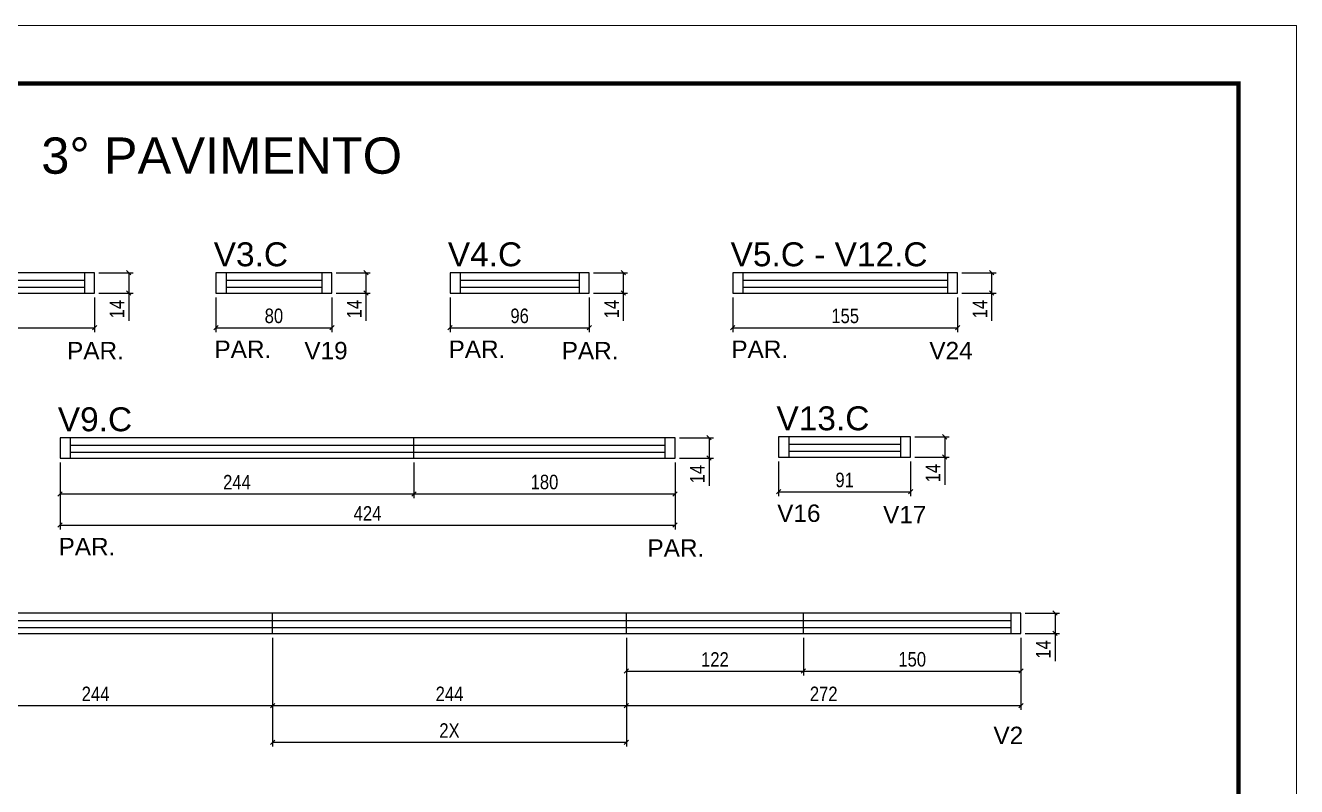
# Model space of a CAD drawing. Extents: x 2489 to 8743, y 745 to 4092.
# Drawn here: x 4697 to 5573, y 2419 to 2944 of the extents above; entities that cross this region are included whole.
import ezdxf

# ---------------------------------------------------------------- set-up
doc = ezdxf.new("R2010")
doc.units = 0
doc.linetypes.add('DASHED', pattern=[0.75, 0.5, -0.25])
for name, color, linetype in [('5', 5, 'Continuous'), ('COTA', 241, 'Continuous'), ('NOMENCLATURA', 7, 'Continuous'), ('Painéis', 200, 'Continuous'), ('SARR_2.2x7', 40, 'Continuous'), ('SARR_EDITAR', 141, 'Continuous')]:
    doc.layers.add(name, color=color, linetype=linetype)
doc.layers.add('Folhas', color=255, linetype='Continuous', lineweight=9)
doc.layers.add('SARRAFO DE PRESSAO', color=251, linetype='DASHED', lineweight=9)
doc.styles.add('ARIAL', font='arial.ttf')
doc.styles.add('COTA TECNICA', font='techl___.ttf', dxfattribs={"height": 10})
doc.styles.add('COTA TECNICA-50', font='techl___.ttf', dxfattribs={"height": 10})
doc.styles.get("Standard").update_dxf_attribs({"font": 'arial.ttf'})
doc.dimstyles.new('COTA PAINEL-50', dxfattribs={"dimtxt": 10, "dimasz": 3, "dimexe": 3, "dimexo": 3, "dimgap": 3, "dimtad": 1, "dimdec": 1, "dimzin": 12, "dimdsep": 46, "dimtxsty": 'COTA TECNICA-50', "dimblk1": 'OBLIQUE', "dimblk2": 'OBLIQUE', "dimsah": 1, "dimcen": 0.9, "dimclrd": 4, "dimclre": 4, "dimclrt": 240, "dimadec": 1, "dimazin": 3, "dimtfac": 1, "dimtdec": 1, "dimtmove": 0, "dimatfit": 3, "dimfxl": 1, "dimtolj": 1, "dimtzin": 12, "dimarcsym": 0})
doc.dimstyles.new('PAINEL', dxfattribs={"dimtxt": 10, "dimasz": 3, "dimexe": 3, "dimexo": 3, "dimgap": 3, "dimtad": 1, "dimdec": 1, "dimzin": 12, "dimdsep": 46, "dimtxsty": 'COTA TECNICA', "dimblk1": 'OBLIQUE', "dimblk2": 'OBLIQUE', "dimsah": 1, "dimcen": 0.9, "dimclrd": 4, "dimclre": 4, "dimclrt": 240, "dimadec": 1, "dimazin": 3, "dimtfac": 1, "dimtdec": 1, "dimtmove": 0, "dimatfit": 3, "dimfxl": 1, "dimtolj": 1, "dimtzin": 12, "dimarcsym": 0})

# ---------------------------------------------------------------- blocks, each defined once
blk = doc.blocks.new('9999999999')
at = {"layer": 'Folhas'}
blk.add_lwpolyline([(98138.98, 34190.21), (99623.98, 34190.21), (99623.98, 35240.21), (98138.98, 35240.21)], close=True, dxfattribs=at)
at = {"layer": 'Folhas', "color": 30, "const_width": 3}
blk.add_lwpolyline([(98213.98, 34230.21), (99583.98, 34230.21), (99583.98, 35200.21), (98213.98, 35200.21)], close=True, dxfattribs=at)
blk = doc.blocks.new('_Oblique')
at = {"color": 0, "linetype": 'ByBlock', "lineweight": -2}
blk.add_line((-0.5, -0.5), (0.5, 0.5), dxfattribs=at)
blk = doc.blocks.new('*D110')
at = {"layer": 'COTA', "color": 4, "linetype": 'ByBlock', "lineweight": -2, "transparency": 16777216}
for p, q in [((4508.34, 2755.89), (4508.34, 2732.01)), ((4744.34, 2755.89), (4744.34, 2732.01)), ((4508.34, 2735.01), (4744.34, 2735.01))]:
    blk.add_line(p, q, dxfattribs=at)
at = {"layer": 'Defpoints', "color": 0, "linetype": 'ByBlock', "transparency": 16777216}
for p in [(4508.34, 2758.89), (4744.34, 2758.89), (4744.34, 2735.01)]:
    blk.add_point(p, dxfattribs=at)
at = {"layer": 'COTA', "color": 4, "linetype": 'ByBlock', "lineweight": -2, "transparency": 16777216, "xscale": 3, "yscale": 3, "zscale": 3, "rotation": 180}
blk.add_blockref('_Oblique', (4508.34, 2735.01), dxfattribs=at)
at = {"layer": 'COTA', "color": 4, "linetype": 'ByBlock', "lineweight": -2, "transparency": 16777216, "xscale": 3, "yscale": 3, "zscale": 3}
blk.add_blockref('_Oblique', (4744.34, 2735.01), dxfattribs=at)
at = {"layer": 'COTA', "color": 240, "linetype": 'ByBlock', "transparency": 16777216, "insert": (4626.34, 2743.23), "char_height": 10, "attachment_point": 5, "style": 'COTA TECNICA-50'}
blk.add_mtext('\\A1;236', dxfattribs=at)
blk = doc.blocks.new('*D111')
at = {"layer": 'COTA', "color": 4, "lineweight": -2, "transparency": 16777216}
for p, q in [((4747.34, 2772.89), (4770.82, 2772.89)), ((4767.82, 2772.89), (4767.82, 2758.89)), ((4747.34, 2758.89), (4770.82, 2758.89)), ((4767.82, 2758.89), (4767.82, 2739.78))]:
    blk.add_line(p, q, dxfattribs=at)
at = {"layer": 'Defpoints', "color": 0, "transparency": 16777216}
for p in [(4744.34, 2772.89), (4744.34, 2758.89), (4767.82, 2758.89)]:
    blk.add_point(p, dxfattribs=at)
at = {"layer": 'COTA', "color": 4, "lineweight": -2, "transparency": 16777216, "xscale": 3, "yscale": 3, "zscale": 3}
for p, rotation in [((4767.82, 2772.89), 90), ((4767.82, 2758.89), 270)]:
    blk.add_blockref('_Oblique', p, dxfattribs=dict(at, rotation=rotation))
at = {"layer": 'COTA', "color": 240, "transparency": 16777216, "insert": (4759.74, 2747.83), "char_height": 10, "attachment_point": 5, "rotation": 90, "style": 'COTA TECNICA'}
blk.add_mtext('\\A1;14', dxfattribs=at)
blk = doc.blocks.new('*D112')
at = {"layer": 'COTA', "color": 4, "linetype": 'ByBlock', "lineweight": -2, "transparency": 16777216}
for p, q in [((4827.93, 2755.89), (4827.93, 2732.01)), ((4907.93, 2755.89), (4907.93, 2732.01)), ((4827.93, 2735.01), (4907.93, 2735.01))]:
    blk.add_line(p, q, dxfattribs=at)
at = {"layer": 'Defpoints', "color": 0, "linetype": 'ByBlock', "transparency": 16777216}
for p in [(4827.93, 2758.89), (4907.93, 2758.89), (4907.93, 2735.01)]:
    blk.add_point(p, dxfattribs=at)
at = {"layer": 'COTA', "color": 4, "linetype": 'ByBlock', "lineweight": -2, "transparency": 16777216, "xscale": 3, "yscale": 3, "zscale": 3, "rotation": 180}
blk.add_blockref('_Oblique', (4827.93, 2735.01), dxfattribs=at)
at = {"layer": 'COTA', "color": 4, "linetype": 'ByBlock', "lineweight": -2, "transparency": 16777216, "xscale": 3, "yscale": 3, "zscale": 3}
blk.add_blockref('_Oblique', (4907.93, 2735.01), dxfattribs=at)
at = {"layer": 'COTA', "color": 240, "linetype": 'ByBlock', "transparency": 16777216, "insert": (4867.93, 2743.14), "char_height": 10, "attachment_point": 5, "style": 'COTA TECNICA-50'}
blk.add_mtext('\\A1;80', dxfattribs=at)
blk = doc.blocks.new('*D113')
at = {"layer": 'COTA', "color": 4, "lineweight": -2, "transparency": 16777216}
for p, q in [((4910.93, 2772.89), (4934.4, 2772.89)), ((4931.4, 2772.89), (4931.4, 2758.89)), ((4910.93, 2758.89), (4934.4, 2758.89)), ((4931.4, 2758.89), (4931.4, 2739.78))]:
    blk.add_line(p, q, dxfattribs=at)
at = {"layer": 'Defpoints', "color": 0, "transparency": 16777216}
for p in [(4907.93, 2772.89), (4907.93, 2758.89), (4931.4, 2758.89)]:
    blk.add_point(p, dxfattribs=at)
at = {"layer": 'COTA', "color": 4, "lineweight": -2, "transparency": 16777216, "xscale": 3, "yscale": 3, "zscale": 3}
for p, rotation in [((4931.4, 2772.89), 90), ((4931.4, 2758.89), 270)]:
    blk.add_blockref('_Oblique', p, dxfattribs=dict(at, rotation=rotation))
at = {"layer": 'COTA', "color": 240, "transparency": 16777216, "insert": (4923.33, 2747.83), "char_height": 10, "attachment_point": 5, "rotation": 90, "style": 'COTA TECNICA'}
blk.add_mtext('\\A1;14', dxfattribs=at)
blk = doc.blocks.new('*D130')
at = {"layer": 'COTA', "color": 4, "linetype": 'ByBlock', "lineweight": -2, "transparency": 16777216}
for p, q in [((4989.34, 2755.89), (4989.34, 2732.01)), ((5085.34, 2755.89), (5085.34, 2732.01)), ((4989.34, 2735.01), (5085.34, 2735.01))]:
    blk.add_line(p, q, dxfattribs=at)
at = {"layer": 'Defpoints', "color": 0, "linetype": 'ByBlock', "transparency": 16777216}
for p in [(4989.34, 2758.89), (5085.34, 2758.89), (5085.34, 2735.01)]:
    blk.add_point(p, dxfattribs=at)
at = {"layer": 'COTA', "color": 4, "linetype": 'ByBlock', "lineweight": -2, "transparency": 16777216, "xscale": 3, "yscale": 3, "zscale": 3, "rotation": 180}
blk.add_blockref('_Oblique', (4989.34, 2735.01), dxfattribs=at)
at = {"layer": 'COTA', "color": 4, "linetype": 'ByBlock', "lineweight": -2, "transparency": 16777216, "xscale": 3, "yscale": 3, "zscale": 3}
blk.add_blockref('_Oblique', (5085.34, 2735.01), dxfattribs=at)
at = {"layer": 'COTA', "color": 240, "linetype": 'ByBlock', "transparency": 16777216, "insert": (5037.34, 2743.15), "char_height": 10, "attachment_point": 5, "style": 'COTA TECNICA-50'}
blk.add_mtext('\\A1;96', dxfattribs=at)
blk = doc.blocks.new('*D131')
at = {"layer": 'COTA', "color": 4, "lineweight": -2, "transparency": 16777216}
for p, q in [((5088.34, 2772.89), (5111.81, 2772.89)), ((5108.81, 2772.89), (5108.81, 2758.89)), ((5088.34, 2758.89), (5111.81, 2758.89)), ((5108.81, 2758.89), (5108.81, 2739.78))]:
    blk.add_line(p, q, dxfattribs=at)
at = {"layer": 'Defpoints', "color": 0, "transparency": 16777216}
for p in [(5085.34, 2772.89), (5085.34, 2758.89), (5108.81, 2758.89)]:
    blk.add_point(p, dxfattribs=at)
at = {"layer": 'COTA', "color": 4, "lineweight": -2, "transparency": 16777216, "xscale": 3, "yscale": 3, "zscale": 3}
for p, rotation in [((5108.81, 2772.89), 90), ((5108.81, 2758.89), 270)]:
    blk.add_blockref('_Oblique', p, dxfattribs=dict(at, rotation=rotation))
at = {"layer": 'COTA', "color": 240, "transparency": 16777216, "insert": (5100.74, 2747.83), "char_height": 10, "attachment_point": 5, "rotation": 90, "style": 'COTA TECNICA'}
blk.add_mtext('\\A1;14', dxfattribs=at)
blk = doc.blocks.new('*D132')
at = {"layer": 'COTA', "color": 4, "linetype": 'ByBlock', "lineweight": -2, "transparency": 16777216}
for p, q in [((5184.28, 2755.89), (5184.28, 2732.01)), ((5339.28, 2755.89), (5339.28, 2732.01)), ((5184.28, 2735.01), (5339.28, 2735.01))]:
    blk.add_line(p, q, dxfattribs=at)
at = {"layer": 'Defpoints', "color": 0, "linetype": 'ByBlock', "transparency": 16777216}
for p in [(5184.28, 2758.89), (5339.28, 2758.89), (5339.28, 2735.01)]:
    blk.add_point(p, dxfattribs=at)
at = {"layer": 'COTA', "color": 4, "linetype": 'ByBlock', "lineweight": -2, "transparency": 16777216, "xscale": 3, "yscale": 3, "zscale": 3, "rotation": 180}
blk.add_blockref('_Oblique', (5184.28, 2735.01), dxfattribs=at)
at = {"layer": 'COTA', "color": 4, "linetype": 'ByBlock', "lineweight": -2, "transparency": 16777216, "xscale": 3, "yscale": 3, "zscale": 3}
blk.add_blockref('_Oblique', (5339.28, 2735.01), dxfattribs=at)
at = {"layer": 'COTA', "color": 240, "linetype": 'ByBlock', "transparency": 16777216, "insert": (5261.78, 2743.12), "char_height": 10, "attachment_point": 5, "style": 'COTA TECNICA-50'}
blk.add_mtext('\\A1;155', dxfattribs=at)
blk = doc.blocks.new('*D133')
at = {"layer": 'COTA', "color": 4, "lineweight": -2, "transparency": 16777216}
for p, q in [((5342.28, 2772.89), (5365.75, 2772.89)), ((5362.75, 2772.89), (5362.75, 2758.89)), ((5342.28, 2758.89), (5365.75, 2758.89)), ((5362.75, 2758.89), (5362.75, 2739.78))]:
    blk.add_line(p, q, dxfattribs=at)
at = {"layer": 'Defpoints', "color": 0, "transparency": 16777216}
for p in [(5339.28, 2772.89), (5339.28, 2758.89), (5362.75, 2758.89)]:
    blk.add_point(p, dxfattribs=at)
at = {"layer": 'COTA', "color": 4, "lineweight": -2, "transparency": 16777216, "xscale": 3, "yscale": 3, "zscale": 3}
for p, rotation in [((5362.75, 2772.89), 90), ((5362.75, 2758.89), 270)]:
    blk.add_blockref('_Oblique', p, dxfattribs=dict(at, rotation=rotation))
at = {"layer": 'COTA', "color": 240, "transparency": 16777216, "insert": (5354.68, 2747.83), "char_height": 10, "attachment_point": 5, "rotation": 90, "style": 'COTA TECNICA'}
blk.add_mtext('\\A1;14', dxfattribs=at)
blk = doc.blocks.new('*D138')
at = {"layer": 'COTA', "color": 4, "linetype": 'ByBlock', "lineweight": -2, "transparency": 16777216}
for p, q in [((4720.46, 2642.1), (4720.46, 2595.88)), ((5144.46, 2642.1), (5144.46, 2595.88)), ((4720.46, 2598.88), (5144.46, 2598.88))]:
    blk.add_line(p, q, dxfattribs=at)
at = {"layer": 'Defpoints', "color": 0, "linetype": 'ByBlock', "transparency": 16777216}
for p in [(4720.46, 2645.1), (5144.46, 2645.1), (5144.46, 2598.88)]:
    blk.add_point(p, dxfattribs=at)
at = {"layer": 'COTA', "color": 4, "linetype": 'ByBlock', "lineweight": -2, "transparency": 16777216, "xscale": 3, "yscale": 3, "zscale": 3, "rotation": 180}
blk.add_blockref('_Oblique', (4720.46, 2598.88), dxfattribs=at)
at = {"layer": 'COTA', "color": 4, "linetype": 'ByBlock', "lineweight": -2, "transparency": 16777216, "xscale": 3, "yscale": 3, "zscale": 3}
blk.add_blockref('_Oblique', (5144.46, 2598.88), dxfattribs=at)
at = {"layer": 'COTA', "color": 240, "linetype": 'ByBlock', "transparency": 16777216, "insert": (4932.46, 2606.95), "char_height": 10, "attachment_point": 5, "style": 'COTA TECNICA-50'}
blk.add_mtext('\\A1;424', dxfattribs=at)
blk = doc.blocks.new('*D139')
at = {"layer": 'COTA', "color": 4, "lineweight": -2, "transparency": 16777216}
for p, q in [((5147.46, 2659.1), (5170.93, 2659.1)), ((5167.93, 2659.1), (5167.93, 2645.1)), ((5147.46, 2645.1), (5170.93, 2645.1)), ((5167.93, 2645.1), (5167.93, 2625.98))]:
    blk.add_line(p, q, dxfattribs=at)
at = {"layer": 'Defpoints', "color": 0, "transparency": 16777216}
for p in [(5144.46, 2659.1), (5144.46, 2645.1), (5167.93, 2645.1)]:
    blk.add_point(p, dxfattribs=at)
at = {"layer": 'COTA', "color": 4, "lineweight": -2, "transparency": 16777216, "xscale": 3, "yscale": 3, "zscale": 3}
for p, rotation in [((5167.93, 2659.1), 90), ((5167.93, 2645.1), 270)]:
    blk.add_blockref('_Oblique', p, dxfattribs=dict(at, rotation=rotation))
at = {"layer": 'COTA', "color": 240, "transparency": 16777216, "insert": (5159.86, 2634.04), "char_height": 10, "attachment_point": 5, "rotation": 90, "style": 'COTA TECNICA'}
blk.add_mtext('\\A1;14', dxfattribs=at)
blk = doc.blocks.new('*D26')
at = {"layer": 'Defpoints', "color": 0, "transparency": 16777216}
for p in [(4720.46, 2645.1), (4964.46, 2645.1), (4964.46, 2620.43)]:
    blk.add_point(p, dxfattribs=at)
at = {"layer": 'Painéis', "color": 4, "lineweight": -2, "transparency": 16777216}
for p, q in [((4720.46, 2642.1), (4720.46, 2617.43)), ((4964.46, 2642.1), (4964.46, 2617.43)), ((4720.46, 2620.43), (4964.46, 2620.43))]:
    blk.add_line(p, q, dxfattribs=at)
at = {"layer": 'Painéis', "color": 4, "lineweight": -2, "transparency": 16777216, "xscale": 3, "yscale": 3, "zscale": 3, "rotation": 180}
blk.add_blockref('_Oblique', (4720.46, 2620.43), dxfattribs=at)
at = {"layer": 'Painéis', "color": 4, "lineweight": -2, "transparency": 16777216, "xscale": 3, "yscale": 3, "zscale": 3}
blk.add_blockref('_Oblique', (4964.46, 2620.43), dxfattribs=at)
at = {"layer": 'Painéis', "color": 240, "transparency": 16777216, "insert": (4842.46, 2628.5), "char_height": 10, "attachment_point": 5, "style": 'COTA TECNICA'}
blk.add_mtext('\\A1;244', dxfattribs=at)
blk = doc.blocks.new('*D27')
at = {"layer": 'Defpoints', "color": 0, "transparency": 16777216}
for p in [(4964.46, 2645.1), (5144.46, 2645.1), (5144.46, 2620.43)]:
    blk.add_point(p, dxfattribs=at)
at = {"layer": 'Painéis', "color": 4, "lineweight": -2, "transparency": 16777216}
for p, q in [((4964.46, 2642.1), (4964.46, 2617.43)), ((5144.46, 2642.1), (5144.46, 2617.43)), ((4964.46, 2620.43), (5144.46, 2620.43))]:
    blk.add_line(p, q, dxfattribs=at)
at = {"layer": 'Painéis', "color": 4, "lineweight": -2, "transparency": 16777216, "xscale": 3, "yscale": 3, "zscale": 3, "rotation": 180}
blk.add_blockref('_Oblique', (4964.46, 2620.43), dxfattribs=at)
at = {"layer": 'Painéis', "color": 4, "lineweight": -2, "transparency": 16777216, "xscale": 3, "yscale": 3, "zscale": 3}
blk.add_blockref('_Oblique', (5144.46, 2620.43), dxfattribs=at)
at = {"layer": 'Painéis', "color": 240, "transparency": 16777216, "insert": (5054.46, 2628.55), "char_height": 10, "attachment_point": 5, "style": 'COTA TECNICA'}
blk.add_mtext('\\A1;180', dxfattribs=at)
blk = doc.blocks.new('*D140')
at = {"layer": 'COTA', "color": 4, "linetype": 'ByBlock', "lineweight": -2, "transparency": 16777216}
for p, q in [((5215.9, 2642.77), (5215.9, 2618.89)), ((5306.9, 2642.77), (5306.9, 2618.89)), ((5215.9, 2621.89), (5306.9, 2621.89))]:
    blk.add_line(p, q, dxfattribs=at)
at = {"layer": 'Defpoints', "color": 0, "linetype": 'ByBlock', "transparency": 16777216}
for p in [(5215.9, 2645.77), (5306.9, 2645.77), (5306.9, 2621.89)]:
    blk.add_point(p, dxfattribs=at)
at = {"layer": 'COTA', "color": 4, "linetype": 'ByBlock', "lineweight": -2, "transparency": 16777216, "xscale": 3, "yscale": 3, "zscale": 3, "rotation": 180}
blk.add_blockref('_Oblique', (5215.9, 2621.89), dxfattribs=at)
at = {"layer": 'COTA', "color": 4, "linetype": 'ByBlock', "lineweight": -2, "transparency": 16777216, "xscale": 3, "yscale": 3, "zscale": 3}
blk.add_blockref('_Oblique', (5306.9, 2621.89), dxfattribs=at)
at = {"layer": 'COTA', "color": 240, "linetype": 'ByBlock', "transparency": 16777216, "insert": (5261.4, 2629.98), "char_height": 10, "attachment_point": 5, "style": 'COTA TECNICA-50'}
blk.add_mtext('\\A1;91', dxfattribs=at)
blk = doc.blocks.new('*D141')
at = {"layer": 'COTA', "color": 4, "lineweight": -2, "transparency": 16777216}
for p, q in [((5309.9, 2659.77), (5333.37, 2659.77)), ((5330.37, 2659.77), (5330.37, 2645.77)), ((5309.9, 2645.77), (5333.37, 2645.77)), ((5330.37, 2645.77), (5330.37, 2626.65))]:
    blk.add_line(p, q, dxfattribs=at)
at = {"layer": 'Defpoints', "color": 0, "transparency": 16777216}
for p in [(5306.9, 2659.77), (5306.9, 2645.77), (5330.37, 2645.77)]:
    blk.add_point(p, dxfattribs=at)
at = {"layer": 'COTA', "color": 4, "lineweight": -2, "transparency": 16777216, "xscale": 3, "yscale": 3, "zscale": 3}
for p, rotation in [((5330.37, 2659.77), 90), ((5330.37, 2645.77), 270)]:
    blk.add_blockref('_Oblique', p, dxfattribs=dict(at, rotation=rotation))
at = {"layer": 'COTA', "color": 240, "transparency": 16777216, "insert": (5322.3, 2634.71), "char_height": 10, "attachment_point": 5, "rotation": 90, "style": 'COTA TECNICA'}
blk.add_mtext('\\A1;14', dxfattribs=at)
blk = doc.blocks.new('*D144')
at = {"layer": 'COTA', "color": 4, "lineweight": -2, "transparency": 16777216}
for p, q in [((5385.97, 2538.16), (5409.44, 2538.16)), ((5406.44, 2538.16), (5406.44, 2524.16)), ((5385.97, 2524.16), (5409.44, 2524.16)), ((5406.44, 2524.16), (5406.44, 2505.05))]:
    blk.add_line(p, q, dxfattribs=at)
at = {"layer": 'Defpoints', "color": 0, "transparency": 16777216}
for p in [(5382.97, 2538.16), (5382.97, 2524.16), (5406.44, 2524.16)]:
    blk.add_point(p, dxfattribs=at)
at = {"layer": 'COTA', "color": 4, "lineweight": -2, "transparency": 16777216, "xscale": 3, "yscale": 3, "zscale": 3}
for p, rotation in [((5406.44, 2538.16), 90), ((5406.44, 2524.16), 270)]:
    blk.add_blockref('_Oblique', p, dxfattribs=dict(at, rotation=rotation))
at = {"layer": 'COTA', "color": 240, "transparency": 16777216, "insert": (5398.37, 2513.11), "char_height": 10, "attachment_point": 5, "rotation": 90, "style": 'COTA TECNICA'}
blk.add_mtext('\\A1;14', dxfattribs=at)
blk = doc.blocks.new('*D30')
at = {"layer": 'Defpoints', "color": 0, "transparency": 16777216}
for p in [(4622.97, 2524.16), (4866.97, 2524.16), (4866.97, 2474.4)]:
    blk.add_point(p, dxfattribs=at)
at = {"layer": 'Painéis', "color": 4, "lineweight": -2, "transparency": 16777216}
for p, q in [((4622.97, 2521.16), (4622.97, 2471.4)), ((4866.97, 2521.16), (4866.97, 2471.4)), ((4622.97, 2474.4), (4866.97, 2474.4))]:
    blk.add_line(p, q, dxfattribs=at)
at = {"layer": 'Painéis', "color": 4, "lineweight": -2, "transparency": 16777216, "xscale": 3, "yscale": 3, "zscale": 3, "rotation": 180}
blk.add_blockref('_Oblique', (4622.97, 2474.4), dxfattribs=at)
at = {"layer": 'Painéis', "color": 4, "lineweight": -2, "transparency": 16777216, "xscale": 3, "yscale": 3, "zscale": 3}
blk.add_blockref('_Oblique', (4866.97, 2474.4), dxfattribs=at)
at = {"layer": 'Painéis', "color": 240, "transparency": 16777216, "insert": (4744.97, 2482.47), "char_height": 10, "attachment_point": 5, "style": 'COTA TECNICA'}
blk.add_mtext('\\A1;244', dxfattribs=at)
blk = doc.blocks.new('*D31')
at = {"layer": 'Defpoints', "color": 0, "transparency": 16777216}
for p in [(5110.97, 2524.16), (5382.97, 2524.16), (5382.97, 2474.4)]:
    blk.add_point(p, dxfattribs=at)
at = {"layer": 'Painéis', "color": 4, "lineweight": -2, "transparency": 16777216}
for p, q in [((5110.97, 2521.16), (5110.97, 2471.4)), ((5382.97, 2521.16), (5382.97, 2471.4)), ((5110.97, 2474.4), (5382.97, 2474.4))]:
    blk.add_line(p, q, dxfattribs=at)
at = {"layer": 'Painéis', "color": 4, "lineweight": -2, "transparency": 16777216, "xscale": 3, "yscale": 3, "zscale": 3, "rotation": 180}
blk.add_blockref('_Oblique', (5110.97, 2474.4), dxfattribs=at)
at = {"layer": 'Painéis', "color": 4, "lineweight": -2, "transparency": 16777216, "xscale": 3, "yscale": 3, "zscale": 3}
blk.add_blockref('_Oblique', (5382.97, 2474.4), dxfattribs=at)
at = {"layer": 'Painéis', "color": 240, "transparency": 16777216, "insert": (5246.97, 2482.47), "char_height": 10, "attachment_point": 5, "style": 'COTA TECNICA'}
blk.add_mtext('\\A1;272', dxfattribs=at)
blk = doc.blocks.new('*D145')
at = {"layer": 'Defpoints', "color": 0, "transparency": 16777216}
for p in [(4866.97, 2524.16), (5110.97, 2524.16), (5110.97, 2474.4)]:
    blk.add_point(p, dxfattribs=at)
at = {"layer": 'Painéis', "color": 4, "lineweight": -2, "transparency": 16777216}
for p, q in [((4866.97, 2521.16), (4866.97, 2471.4)), ((5110.97, 2521.16), (5110.97, 2471.4)), ((4866.97, 2474.4), (5110.97, 2474.4))]:
    blk.add_line(p, q, dxfattribs=at)
at = {"layer": 'Painéis', "color": 4, "lineweight": -2, "transparency": 16777216, "xscale": 3, "yscale": 3, "zscale": 3, "rotation": 180}
blk.add_blockref('_Oblique', (4866.97, 2474.4), dxfattribs=at)
at = {"layer": 'Painéis', "color": 4, "lineweight": -2, "transparency": 16777216, "xscale": 3, "yscale": 3, "zscale": 3}
blk.add_blockref('_Oblique', (5110.97, 2474.4), dxfattribs=at)
at = {"layer": 'Painéis', "color": 240, "transparency": 16777216, "insert": (4988.97, 2482.47), "char_height": 10, "attachment_point": 5, "style": 'COTA TECNICA'}
blk.add_mtext('\\A1;244', dxfattribs=at)
blk = doc.blocks.new('*D32')
at = {"layer": 'Defpoints', "color": 0, "transparency": 16777216}
for p in [(5110.97, 2524.16), (5232.97, 2524.16), (5232.97, 2498.16)]:
    blk.add_point(p, dxfattribs=at)
at = {"layer": 'Painéis', "color": 4, "lineweight": -2, "transparency": 16777216}
for p, q in [((5110.97, 2521.16), (5110.97, 2495.16)), ((5232.97, 2521.16), (5232.97, 2495.16)), ((5110.97, 2498.16), (5232.97, 2498.16))]:
    blk.add_line(p, q, dxfattribs=at)
at = {"layer": 'Painéis', "color": 4, "lineweight": -2, "transparency": 16777216, "xscale": 3, "yscale": 3, "zscale": 3, "rotation": 180}
blk.add_blockref('_Oblique', (5110.97, 2498.16), dxfattribs=at)
at = {"layer": 'Painéis', "color": 4, "lineweight": -2, "transparency": 16777216, "xscale": 3, "yscale": 3, "zscale": 3}
blk.add_blockref('_Oblique', (5232.97, 2498.16), dxfattribs=at)
at = {"layer": 'Painéis', "color": 240, "transparency": 16777216, "insert": (5171.97, 2506.22), "char_height": 10, "attachment_point": 5, "style": 'COTA TECNICA'}
blk.add_mtext('\\A1;122', dxfattribs=at)
blk = doc.blocks.new('*D33')
at = {"layer": 'Defpoints', "color": 0, "transparency": 16777216}
for p in [(5232.97, 2524.16), (5382.97, 2524.16), (5382.97, 2498.16)]:
    blk.add_point(p, dxfattribs=at)
at = {"layer": 'Painéis', "color": 4, "lineweight": -2, "transparency": 16777216}
for p, q in [((5232.97, 2521.16), (5232.97, 2495.16)), ((5382.97, 2521.16), (5382.97, 2495.16)), ((5232.97, 2498.16), (5382.97, 2498.16))]:
    blk.add_line(p, q, dxfattribs=at)
at = {"layer": 'Painéis', "color": 4, "lineweight": -2, "transparency": 16777216, "xscale": 3, "yscale": 3, "zscale": 3, "rotation": 180}
blk.add_blockref('_Oblique', (5232.97, 2498.16), dxfattribs=at)
at = {"layer": 'Painéis', "color": 4, "lineweight": -2, "transparency": 16777216, "xscale": 3, "yscale": 3, "zscale": 3}
blk.add_blockref('_Oblique', (5382.97, 2498.16), dxfattribs=at)
at = {"layer": 'Painéis', "color": 240, "transparency": 16777216, "insert": (5307.97, 2506.27), "char_height": 10, "attachment_point": 5, "style": 'COTA TECNICA'}
blk.add_mtext('\\A1;150', dxfattribs=at)
blk = doc.blocks.new('*D92')
at = {"layer": 'Defpoints', "color": 0, "transparency": 16777216}
for p in [(4866.97, 2524.16), (5110.97, 2524.16), (5110.97, 2449.14)]:
    blk.add_point(p, dxfattribs=at)
at = {"layer": 'Painéis', "color": 4, "lineweight": -2, "transparency": 16777216}
for p, q in [((4866.97, 2521.16), (4866.97, 2446.14)), ((5110.97, 2521.16), (5110.97, 2446.14)), ((4866.97, 2449.14), (5110.97, 2449.14))]:
    blk.add_line(p, q, dxfattribs=at)
at = {"layer": 'Painéis', "color": 4, "lineweight": -2, "transparency": 16777216, "xscale": 3, "yscale": 3, "zscale": 3, "rotation": 180}
blk.add_blockref('_Oblique', (4866.97, 2449.14), dxfattribs=at)
at = {"layer": 'Painéis', "color": 4, "lineweight": -2, "transparency": 16777216, "xscale": 3, "yscale": 3, "zscale": 3}
blk.add_blockref('_Oblique', (5110.97, 2449.14), dxfattribs=at)
at = {"layer": 'Painéis', "color": 240, "transparency": 16777216, "insert": (4988.97, 2457.2), "char_height": 10, "attachment_point": 5, "style": 'COTA TECNICA'}
blk.add_mtext('\\A1;2X', dxfattribs=at)

msp = doc.modelspace()

# ---------------------------------------------------------------- linework, layer by layer
at = {"layer": 'Painéis'}
for p, q in [((4964.46, 2645.1), (4964.46, 2659.1)), ((4866.97, 2524.16), (4866.97, 2538.16)), ((5110.97, 2524.16), (5110.97, 2538.16)), ((5232.97, 2524.16), (5232.97, 2538.16))]:
    msp.add_line(p, q, dxfattribs=at)
at = {"layer": 'Painéis', "linetype": 'ByBlock'}
for points in [[(4508.34, 2772.89), (4508.34, 2758.89), (4744.34, 2758.89), (4744.34, 2772.89)], [(4827.93, 2772.89), (4827.93, 2758.89), (4907.93, 2758.89), (4907.93, 2772.89)], [(4989.34, 2772.89), (4989.34, 2758.89), (5085.34, 2758.89), (5085.34, 2772.89)], [(5184.28, 2772.89), (5184.28, 2758.89), (5339.28, 2758.89), (5339.28, 2772.89)], [(4720.46, 2659.1), (4720.46, 2645.1), (5144.46, 2645.1), (5144.46, 2659.1)], [(5215.9, 2659.77), (5215.9, 2645.77), (5306.9, 2645.77), (5306.9, 2659.77)], [(4622.97, 2538.16), (4622.97, 2524.16), (5382.97, 2524.16), (5382.97, 2538.16)]]:
    msp.add_lwpolyline(points, close=True, dxfattribs=at)
at = {"layer": 'SARR_2.2x7', "linetype": 'Continuous'}
for p, q in [((4737.34, 2772.89), (4737.34, 2758.89)), ((4834.93, 2772.89), (4834.93, 2758.89)), ((4900.93, 2772.89), (4900.93, 2758.89)), ((4996.34, 2772.89), (4996.34, 2758.89)), ((5078.34, 2772.89), (5078.34, 2758.89)), ((5191.28, 2772.89), (5191.28, 2758.89)), ((5332.28, 2772.89), (5332.28, 2758.89)), ((4727.46, 2659.1), (4727.46, 2645.1)), ((5137.46, 2659.1), (5137.46, 2645.1)), ((5222.9, 2659.77), (5222.9, 2645.77)), ((5299.9, 2659.77), (5299.9, 2645.77)), ((5375.97, 2538.16), (5375.97, 2524.16))]:
    msp.add_line(p, q, dxfattribs=at)
at = {"layer": 'SARR_EDITAR', "linetype": 'Continuous'}
for p, q in [((4515.34, 2767.89), (4737.34, 2767.89)), ((4515.34, 2762.89), (4737.34, 2762.89)), ((4834.93, 2767.89), (4900.93, 2767.89)), ((4834.93, 2762.89), (4900.93, 2762.89)), ((4996.34, 2767.89), (5078.34, 2767.89)), ((4996.34, 2762.89), (5078.34, 2762.89)), ((5191.28, 2767.89), (5332.28, 2767.89)), ((5191.28, 2762.89), (5332.28, 2762.89)), ((4727.46, 2654.1), (4964.46, 2654.1)), ((4727.46, 2649.1), (4964.46, 2649.1)), ((4964.46, 2654.1), (5137.46, 2654.1)), ((4964.46, 2649.1), (5137.46, 2649.1)), ((5222.9, 2654.77), (5299.9, 2654.77)), ((5222.9, 2649.77), (5299.9, 2649.77)), ((4629.97, 2533.16), (5110.97, 2533.16)), ((5110.97, 2533.16), (5375.97, 2533.16)), ((4629.97, 2528.16), (5110.97, 2528.16)), ((5110.97, 2528.16), (5375.97, 2528.16))]:
    msp.add_line(p, q, dxfattribs=at)

# ---------------------------------------------------------------- block references
at = {"layer": 'SARRAFO DE PRESSAO', "color": 6, "linetype": 'ByBlock'}
msp.add_blockref('9999999999', (-94051.01, -32296.67), dxfattribs=at)

# ---------------------------------------------------------------- texts
at = {"color": 0, "linetype": 'Continuous', "ltscale": 5, "style": 'ARIAL'}
msp.add_text('3° PAVIMENTO', height=25, dxfattribs=at).set_placement((4707.52, 2841.24))
at = {"layer": '5', "linetype": 'Continuous'}
for s, p in [('PAR.', (4826.96, 2714.2)), ('PAR.', (4988.36, 2714.2)), ('PAR.', (5183.31, 2714.2)), ('PAR.', (4725.36, 2713.24)), ('V19', (4888.95, 2713.24)), ('PAR.', (5066.35, 2713.24)), ('V24', (5319.8, 2713.24)), ('V16', (5214.92, 2601.08)), ('V17', (5287.92, 2600.12)), ('PAR.', (4719.49, 2578.07)), ('PAR.', (5125.48, 2577.11)), ('V2', (5363.99, 2447.84))]:
    msp.add_text(s, height=12, rotation=359.99996, dxfattribs=at).set_placement(p)
at = {"layer": 'NOMENCLATURA', "linetype": 'Continuous'}
for s, p in [('V3.C', (4826.43, 2777.42)), ('V4.C', (4987.84, 2777.42)), ('V5.C - V12.C', (5182.78, 2777.42)), ('V9.C', (4718.96, 2663.62)), ('V13.C', (5214.4, 2664.29))]:
    msp.add_text(s, height=16.5, dxfattribs=at).set_placement(p)

# ---------------------------------------------------------------- dimensions: what is measured, and where the dimension line sits
at = {"layer": 'COTA'}
for base, p1, p2, picture, middle in [((4767.82, 2758.89), (4744.34, 2772.89), (4744.34, 2758.89), '*D111', (4759.74, 2747.83)), ((4931.4, 2758.89), (4907.93, 2772.89), (4907.93, 2758.89), '*D113', (4923.33, 2747.83)), ((5108.81, 2758.89), (5085.34, 2772.89), (5085.34, 2758.89), '*D131', (5100.74, 2747.83)), ((5362.75, 2758.89), (5339.28, 2772.89), (5339.28, 2758.89), '*D133', (5354.68, 2747.83)), ((5167.93, 2645.1), (5144.46, 2659.1), (5144.46, 2645.1), '*D139', (5159.86, 2634.04)), ((5330.37, 2645.77), (5306.9, 2659.77), (5306.9, 2645.77), '*D141', (5322.3, 2634.71)), ((5406.44, 2524.16), (5382.97, 2538.16), (5382.97, 2524.16), '*D144', (5398.37, 2513.11))]:
    dim = msp.add_linear_dim(base=base, p1=p1, p2=p2, angle=90, dimstyle='PAINEL', dxfattribs=at)
    dim.commit()
    dim.dimension.update_dxf_attribs({"geometry": picture, "text_midpoint": middle})
at = {"layer": 'COTA', "color": 1, "linetype": 'ByBlock'}
for base, p1, p2, picture, middle in [((4744.34, 2735.01), (4508.34, 2758.89), (4744.34, 2758.89), '*D110', (4626.34, 2743.23)), ((4907.93, 2735.01), (4827.93, 2758.89), (4907.93, 2758.89), '*D112', (4867.93, 2743.14)), ((5085.34, 2735.01), (4989.34, 2758.89), (5085.34, 2758.89), '*D130', (5037.34, 2743.15)), ((5339.28, 2735.01), (5184.28, 2758.89), (5339.28, 2758.89), '*D132', (5261.78, 2743.12)), ((5144.46, 2598.88), (4720.46, 2645.1), (5144.46, 2645.1), '*D138', (4932.46, 2606.95)), ((5306.9, 2621.89), (5215.9, 2645.77), (5306.9, 2645.77), '*D140', (5261.4, 2629.98))]:
    dim = msp.add_linear_dim(base=base, p1=p1, p2=p2, dimstyle='COTA PAINEL-50', override={"dimarcsym": 1}, dxfattribs=at)
    dim.commit()
    dim.dimension.update_dxf_attribs({"geometry": picture, "text_midpoint": middle})
at = {"layer": 'Painéis'}
for base, p1, p2, picture, middle in [((4964.46, 2620.43), (4720.46, 2645.1), (4964.46, 2645.1), '*D26', (4842.46, 2628.5)), ((5144.46, 2620.43), (4964.46, 2645.1), (5144.46, 2645.1), '*D27', (5054.46, 2628.55)), ((4866.97, 2474.4), (4622.97, 2524.16), (4866.97, 2524.16), '*D30', (4744.97, 2482.47)), ((5110.97, 2474.4), (4866.97, 2524.16), (5110.97, 2524.16), '*D145', (4988.97, 2482.47)), ((5382.97, 2474.4), (5110.97, 2524.16), (5382.97, 2524.16), '*D31', (5246.97, 2482.47)), ((5232.97, 2498.16), (5110.97, 2524.16), (5232.97, 2524.16), '*D32', (5171.97, 2506.22)), ((5382.97, 2498.16), (5232.97, 2524.16), (5382.97, 2524.16), '*D33', (5307.97, 2506.27))]:
    dim = msp.add_linear_dim(base=base, p1=p1, p2=p2, dimstyle='PAINEL', dxfattribs=at)
    dim.commit()
    dim.dimension.update_dxf_attribs({"geometry": picture, "text_midpoint": middle})
dim = msp.add_linear_dim(base=(5110.97, 2449.14), p1=(4866.97, 2524.16), p2=(5110.97, 2524.16), text='2X', dimstyle='PAINEL', dxfattribs=at)
dim.commit()
dim.dimension.update_dxf_attribs({"geometry": '*D92', "text_midpoint": (4988.97, 2457.2)})

doc.saveas('drawing.dxf')
